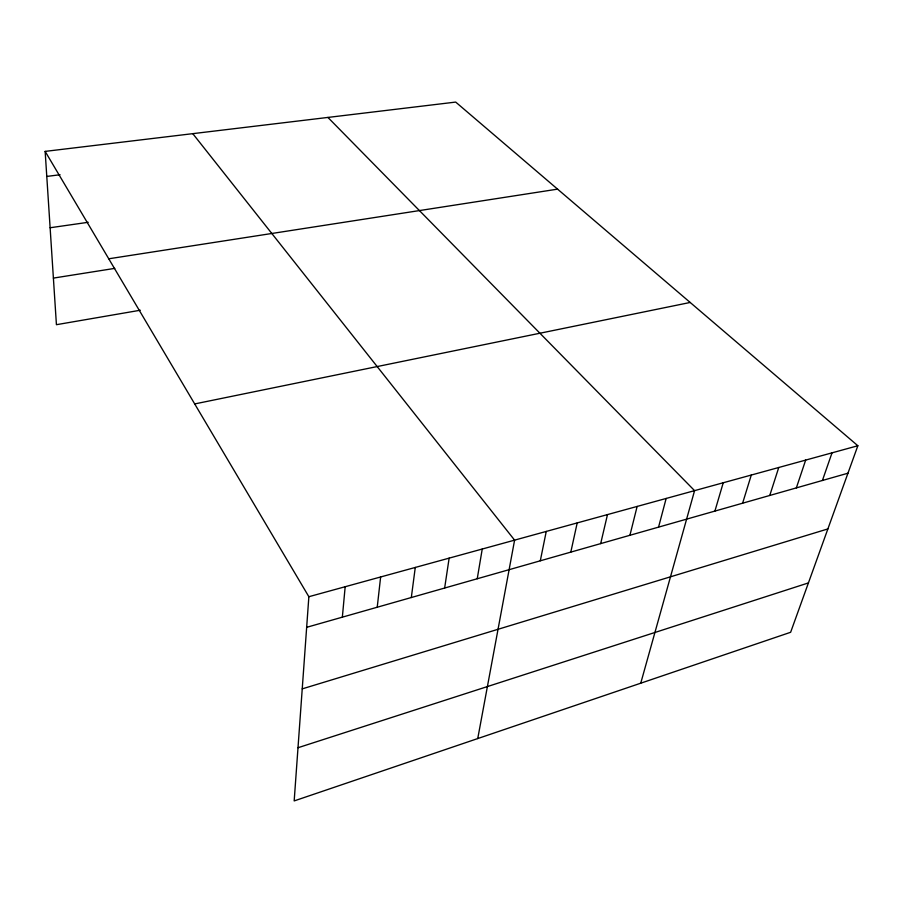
<?xml version="1.0" encoding="UTF-8"?>
<svg xmlns="http://www.w3.org/2000/svg" width="903" height="903" viewBox="0 0 903 903"><rect width="100%" height="100%" fill="white"/><g stroke="black" fill="none" stroke-linecap="round" stroke-linejoin="round"><path stroke-width="1.35" d="M45.15 151.388L308.86 596.714L294.175 800.916L790.633 632.281L857.85 445.743L455.699 102.084L45.15 151.388L56.426 324.696L140.281 310.237M342.35 617.167L345.172 586.724M377.228 607.234L380.637 576.972M411.316 597.526L415.278 567.445M444.648 588.034L449.141 558.133M477.236 578.755L482.236 549.035M477.743 738.564L514.597 540.141L192.779 133.655M540.299 560.797L546.247 531.438M570.809 552.117L577.198 522.916M600.676 543.606L607.493 514.586M629.922 535.287L637.134 506.436M658.558 527.126L666.154 498.456M640.746 683.199L694.576 490.645L327.913 117.424M714.905 511.087L723.235 482.766M742.616 503.197L751.285 475.046M769.762 495.465L778.758 467.494M796.356 487.891L805.668 460.09M822.419 480.475L832.024 452.843M298.001 747.729L808.422 582.92M302.234 688.865L827.87 528.932M306.659 627.325L847.951 473.206M308.86 596.714L857.85 445.743M194.698 403.934L690.185 302.46M53.39 278.101L114.76 268.383M108.744 258.789L557.569 189.145M50.116 227.748L88.201 222.296M46.775 176.435L60.061 174.731"/></g></svg>
